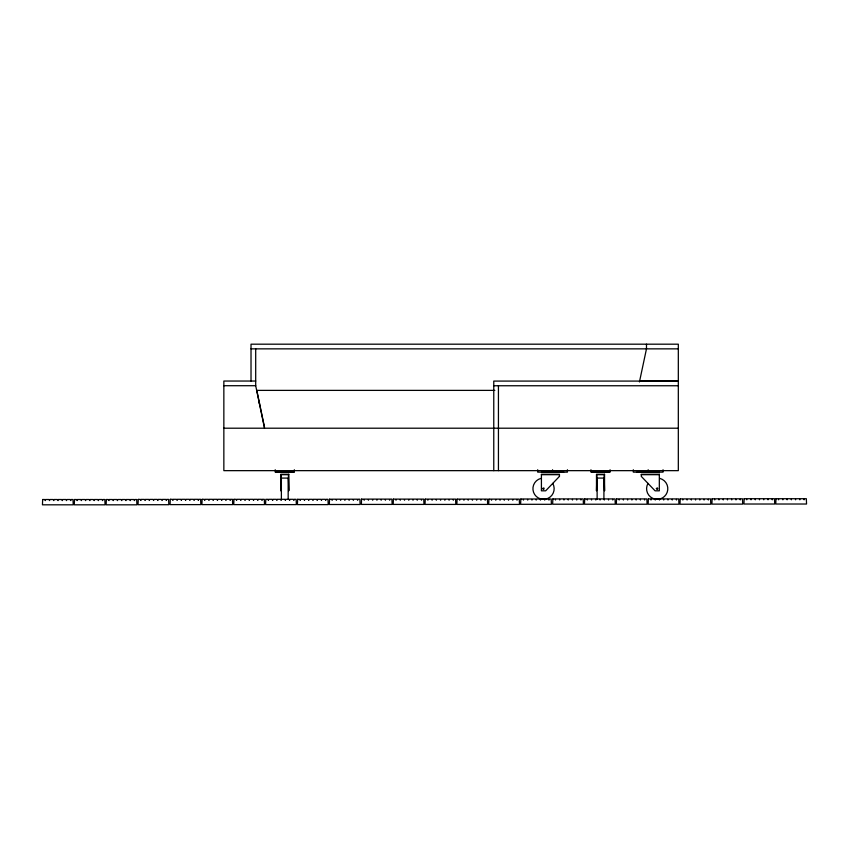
<?xml version="1.0" encoding="UTF-8"?>
<svg xmlns="http://www.w3.org/2000/svg" width="849" height="849" viewBox="0 0 849 849"><rect width="100%" height="100%" fill="white"/><g stroke="black" fill="none" stroke-linecap="round" stroke-linejoin="round"><path stroke-width="1.27" d="M281.39 499.308L281.178 500.369L280.541 499.308L277.145 499.308L276.933 500.369L276.296 499.308L272.9 499.308L272.688 500.369L272.051 499.308L268.655 499.308L268.443 500.369L267.806 499.308L265.79 499.308L265.578 504.614L296.354 504.614L296.142 499.308L294.125 499.308L293.913 500.369L293.276 499.308L289.88 499.308L289.668 500.369L289.031 499.308L285.635 499.308L285.423 500.369L284.786 499.308L281.39 499.308L281.38 478.083L288.172 478.083L288.172 499.308M639.446 381.933L646.482 348.854L646.482 344.185M251.017 348.854L678.319 348.854M255.698 381.042L223.849 381.042L223.849 470.654L678.319 470.654L678.319 344.185L251.017 344.185L251.017 381.042M639.637 381.042L678.319 381.042M678.319 381.084L493.768 381.084L493.768 470.654M223.849 385.711L255.698 385.711L264.517 428.204M493.768 385.754L678.319 385.754M256.685 390.381L494.829 390.381M223.849 428.204L678.319 428.204M541.418 474.687L559.459 474.687M641.282 474.687L659.323 474.687M258.998 401.598L259.55 404.166M264.517 427.227L256.791 390.381L256.791 391.347M663.037 469.752L663.037 472.14L633.322 472.14L633.322 469.752M659.323 472.14L637.037 472.14M648.18 469.752L648.18 472.14M610.07 469.752L610.07 472.14L590.968 472.14L590.968 469.752M609.54 472.14L591.498 472.14M603.915 499.308L603.915 478.083L597.123 478.083L597.123 499.308M567.419 469.752L567.419 472.14L537.704 472.14L537.704 469.752M563.704 472.14L541.418 472.14M552.561 469.752L552.561 472.14M498.437 385.754L498.437 470.654M294.327 469.752L294.327 472.14L275.225 472.14L275.225 469.752M293.796 472.14L275.755 472.14M255.698 348.854L255.698 385.711M552.731 483.389A10.613 10.613 0 0 1 548.029 498.321A10.613 10.613 0 0 1 533.565 492.324A10.613 10.613 0 0 1 540.792 478.443M659.949 478.443A10.613 10.613 0 0 1 667.176 492.324A10.613 10.613 0 0 1 652.711 498.321A10.613 10.613 0 0 1 648.01 483.389M542.723 488.483C543.763 491.72 545.238 486.19 542.723 488.483M656.383 488.483C657.423 491.72 658.898 486.19 656.383 488.483M42.662 499.509L42.45 504.815L73.226 504.815L73.014 499.509L70.998 499.509L70.785 500.57L70.149 499.509L66.753 499.509L66.54 500.57L65.904 499.509L62.508 499.509L62.295 500.57L61.659 499.509L58.263 499.509L58.05 500.57L57.414 499.509L54.018 499.509L53.805 500.57L53.169 499.509L49.773 499.509L49.56 500.57L48.924 499.509L45.528 499.509L45.315 500.57L44.679 499.509L42.662 499.509M74.5 499.509L74.288 504.815L105.064 504.815L104.852 499.509L102.835 499.509L102.623 500.57L101.986 499.509L98.59 499.509L98.378 500.57L97.741 499.509L94.345 499.509L94.133 500.57L93.496 499.509L90.1 499.509L89.888 500.57L89.251 499.509L85.855 499.509L85.643 500.57L85.006 499.509L81.61 499.509L81.398 500.57L80.761 499.509L77.365 499.509L77.153 500.57L76.516 499.509L74.5 499.509M106.337 499.509L106.125 504.815L136.912 504.815L136.7 499.509L134.683 499.509L134.471 500.57L133.834 499.509L130.438 499.509L130.226 500.57L129.589 499.509L126.193 499.509L125.981 500.57L125.344 499.509L121.948 499.509L121.736 500.57L121.099 499.509L117.703 499.509L117.491 500.57L116.854 499.509L113.448 499.509L113.235 500.57L112.599 499.509L109.203 499.509L108.99 500.57L108.354 499.509L106.337 499.509M138.249 499.403L138.037 504.709L168.824 504.709L168.611 499.403L166.595 499.403L166.383 500.464L165.746 499.403L162.35 499.403L162.127 500.464L161.49 499.403L158.094 499.403L157.882 500.464L157.245 499.403L153.849 499.403L153.637 500.464L153 499.403L149.604 499.403L149.392 500.464L148.755 499.403L145.359 499.403L145.147 500.464L144.51 499.403L141.114 499.403L140.902 500.464L140.265 499.403L138.249 499.403M170.278 499.308L170.065 504.614L200.842 504.614L200.629 499.308L198.613 499.308L198.401 500.369L197.764 499.308L194.368 499.308L194.156 500.369L193.519 499.308L190.123 499.308L189.911 500.369L189.274 499.308L185.878 499.308L185.666 500.369L185.029 499.308L181.633 499.308L181.421 500.369L180.784 499.308L177.388 499.308L177.176 500.369L176.539 499.308L173.143 499.308L172.931 500.369L172.294 499.308L170.278 499.308M202.115 499.308L201.903 504.614L232.679 504.614L232.467 499.308L230.45 499.308L230.238 500.369L229.601 499.308L226.205 499.308L225.993 500.369L225.356 499.308L221.96 499.308L221.748 500.369L221.111 499.308L217.715 499.308L217.503 500.369L216.866 499.308L213.47 499.308L213.258 500.369L212.621 499.308L209.225 499.308L209.013 500.369L208.376 499.308L204.98 499.308L204.768 500.369L204.131 499.308L202.115 499.308M233.953 499.308L233.74 504.614L264.517 504.614L264.304 499.308L262.288 499.308L262.076 500.369L261.439 499.308L258.043 499.308L257.831 500.369L257.194 499.308L253.798 499.308L253.586 500.369L252.949 499.308L249.553 499.308L249.341 500.369L248.704 499.308L245.308 499.308L245.096 500.369L244.459 499.308L241.063 499.308L240.851 500.369L240.214 499.308L236.818 499.308L236.606 500.369L235.969 499.308L233.953 499.308M297.628 499.308L297.415 504.614L328.202 504.614L327.99 499.308L325.974 499.308L325.761 500.369L325.125 499.308L321.729 499.308L321.516 500.369L320.88 499.308L317.484 499.308L317.271 500.369L316.635 499.308L313.239 499.308L313.026 500.369L312.39 499.308L308.994 499.308L308.781 500.369L308.145 499.308L304.738 499.308L304.526 500.369L303.889 499.308L300.493 499.308L300.281 500.369L299.644 499.308L297.628 499.308M329.539 499.201L329.327 504.508L360.114 504.508L359.902 499.201L357.885 499.201L357.673 500.263L357.036 499.201L353.64 499.201L353.428 500.263L352.781 499.201L349.385 499.201L349.172 500.263L348.536 499.201L345.14 499.201L344.927 500.263L344.291 499.201L340.895 499.201L340.682 500.263L340.046 499.201L336.65 499.201L336.437 500.263L335.801 499.201L332.405 499.201L332.192 500.263L331.556 499.201L329.539 499.201M361.568 499.116L361.356 504.423L392.132 504.423L391.92 499.116L389.903 499.116L389.691 500.178L389.054 499.116L385.658 499.116L385.446 500.178L384.809 499.116L381.413 499.116L381.201 500.178L380.564 499.116L377.168 499.116L376.956 500.178L376.319 499.116L372.923 499.116L372.711 500.178L372.074 499.116L368.678 499.116L368.466 500.178L367.829 499.116L364.433 499.116L364.221 500.178L363.584 499.116L361.568 499.116M393.405 499.116L393.193 504.423L423.969 504.423L423.757 499.116L421.741 499.116L421.529 500.178L420.892 499.116L417.496 499.116L417.284 500.178L416.647 499.116L413.251 499.116L413.038 500.178L412.402 499.116L409.006 499.116L408.793 500.178L408.157 499.116L404.761 499.116L404.548 500.178L403.912 499.116L400.516 499.116L400.303 500.178L399.667 499.116L396.271 499.116L396.058 500.178L395.422 499.116L393.405 499.116M425.243 499.116L425.031 504.423L455.807 504.423L455.595 499.116L453.578 499.116L453.366 500.178L452.729 499.116L449.333 499.116L449.121 500.178L448.484 499.116L445.088 499.116L444.876 500.178L444.239 499.116L440.843 499.116L440.631 500.178L439.994 499.116L436.598 499.116L436.386 500.178L435.749 499.116L432.353 499.116L432.141 500.178L431.504 499.116L428.108 499.116L427.896 500.178L427.259 499.116L425.243 499.116M457.08 499.116L456.868 504.423L487.644 504.423L487.432 499.116L485.416 499.116L485.204 500.178L484.567 499.116L481.171 499.116L480.959 500.178L480.322 499.116L476.926 499.116L476.714 500.178L476.077 499.116L472.681 499.116L472.469 500.178L471.832 499.116L468.436 499.116L468.224 500.178L467.587 499.116L464.191 499.116L463.978 500.178L463.342 499.116L459.946 499.116L459.733 500.178L459.097 499.116L457.08 499.116M488.918 499.116L488.706 504.423L519.492 504.423L519.28 499.116L517.264 499.116L517.052 500.178L516.415 499.116L513.019 499.116L512.807 500.178L512.17 499.116L508.774 499.116L508.562 500.178L507.925 499.116L504.529 499.116L504.317 500.178L503.68 499.116L500.284 499.116L500.072 500.178L499.435 499.116L496.028 499.116L495.816 500.178L495.179 499.116L491.783 499.116L491.571 500.178L490.934 499.116L488.918 499.116M520.83 499L520.617 504.306L551.404 504.306L551.192 499L549.176 499L548.963 500.061L548.327 499L544.931 499L544.718 500.061L544.071 499L540.675 499L540.463 500.061L539.826 499L536.43 499L536.218 500.061L535.581 499L532.185 499L531.973 500.061L531.336 499L527.94 499L527.728 500.061L527.091 499L523.695 499L523.483 500.061L522.846 499L520.83 499M552.858 498.915L552.646 504.221L583.422 504.221L583.21 498.915L581.194 498.915L580.981 499.976L580.345 498.915L576.949 498.915L576.736 499.976L576.1 498.915L572.704 498.915L572.491 499.976L571.855 498.915L568.459 498.915L568.246 499.976L567.61 498.915L564.214 498.915L564.001 499.976L563.365 498.915L559.969 498.915L559.756 499.976L559.12 498.915L555.724 498.915L555.511 499.976L554.875 498.915L552.858 498.915M584.696 498.915L584.483 504.221L615.26 504.221L615.047 498.915L613.031 498.915L612.819 499.976L612.182 498.915L608.786 498.915L608.574 499.976L607.937 498.915L604.541 498.915L604.329 499.976L603.692 498.915L600.296 498.915L600.084 499.976L599.447 498.915L596.051 498.915L595.839 499.976L595.202 498.915L591.806 498.915L591.594 499.976L590.957 498.915L587.561 498.915L587.349 499.976L586.712 498.915L584.696 498.915M616.533 498.915L616.321 504.221L647.097 504.221L646.885 498.915L644.869 498.915L644.656 499.976L644.02 498.915L640.624 498.915L640.411 499.976L639.775 498.915L636.379 498.915L636.166 499.976L635.53 498.915L632.134 498.915L631.921 499.976L631.285 498.915L627.889 498.915L627.676 499.976L627.04 498.915L623.644 498.915L623.431 499.976L622.795 498.915L619.399 498.915L619.186 499.976L618.55 498.915L616.533 498.915M648.371 498.915L648.158 504.221L678.935 504.221L678.722 498.915L676.706 498.915L676.494 499.976L675.857 498.915L672.461 498.915L672.249 499.976L671.612 498.915L668.216 498.915L668.004 499.976L667.367 498.915L663.971 498.915L663.759 499.976L663.122 498.915L659.726 498.915L659.514 499.976L658.877 498.915L655.481 498.915L655.269 499.976L654.632 498.915L651.236 498.915L651.024 499.976L650.387 498.915L648.371 498.915M680.208 498.915L679.996 504.221L710.783 504.221L710.571 498.915L708.554 498.915L708.342 499.976L707.705 498.915L704.309 498.915L704.097 499.976L703.46 498.915L700.064 498.915L699.852 499.976L699.215 498.915L695.819 498.915L695.607 499.976L694.97 498.915L691.574 498.915L691.362 499.976L690.725 498.915L687.319 498.915L687.106 499.976L686.47 498.915L683.074 498.915L682.861 499.976L682.225 498.915L680.208 498.915M712.12 498.809L711.908 504.115L742.695 504.115L742.482 498.809L740.466 498.809L740.254 499.87L739.617 498.809L736.221 498.809L736.009 499.87L735.372 498.809L731.965 498.809L731.753 499.87L731.116 498.809L727.72 498.809L727.508 499.87L726.871 498.809L723.475 498.809L723.263 499.87L722.626 498.809L719.23 498.809L719.018 499.87L718.381 498.809L714.985 498.809L714.773 499.87L714.136 498.809L712.12 498.809M744.149 498.713L743.936 504.019L774.712 504.019L774.5 498.713L772.484 498.713L772.272 499.774L771.635 498.713L768.239 498.713L768.027 499.774L767.39 498.713L763.994 498.713L763.782 499.774L763.145 498.713L759.749 498.713L759.537 499.774L758.9 498.713L755.504 498.713L755.292 499.774L754.655 498.713L751.259 498.713L751.047 499.774L750.41 498.713L747.014 498.713L746.802 499.774L746.165 498.713L744.149 498.713M775.986 498.713L775.774 504.019L806.55 504.019L806.338 498.713L804.321 498.713L804.109 499.774L803.472 498.713L800.076 498.713L799.864 499.774L799.227 498.713L795.831 498.713L795.619 499.774L794.982 498.713L791.586 498.713L791.374 499.774L790.737 498.713L787.341 498.713L787.129 499.774L786.492 498.713L783.096 498.713L782.884 499.774L782.247 498.713L778.851 498.713L778.639 499.774L778.002 498.713L775.986 498.713M559.459 476.385L545.663 490.818L541.418 490.818L541.418 474.262L559.459 474.262L559.459 476.385M288.809 474.262L280.743 474.262L280.743 490.818L281.168 474.687L288.384 474.687L288.809 490.818L288.809 474.262M604.552 474.262L596.486 474.262L596.486 490.818L596.911 474.687L604.127 474.687L604.552 490.818L604.552 474.262M659.323 474.262L641.282 474.262L641.282 476.385L655.078 490.818L659.323 490.818L659.323 474.262"/></g></svg>
